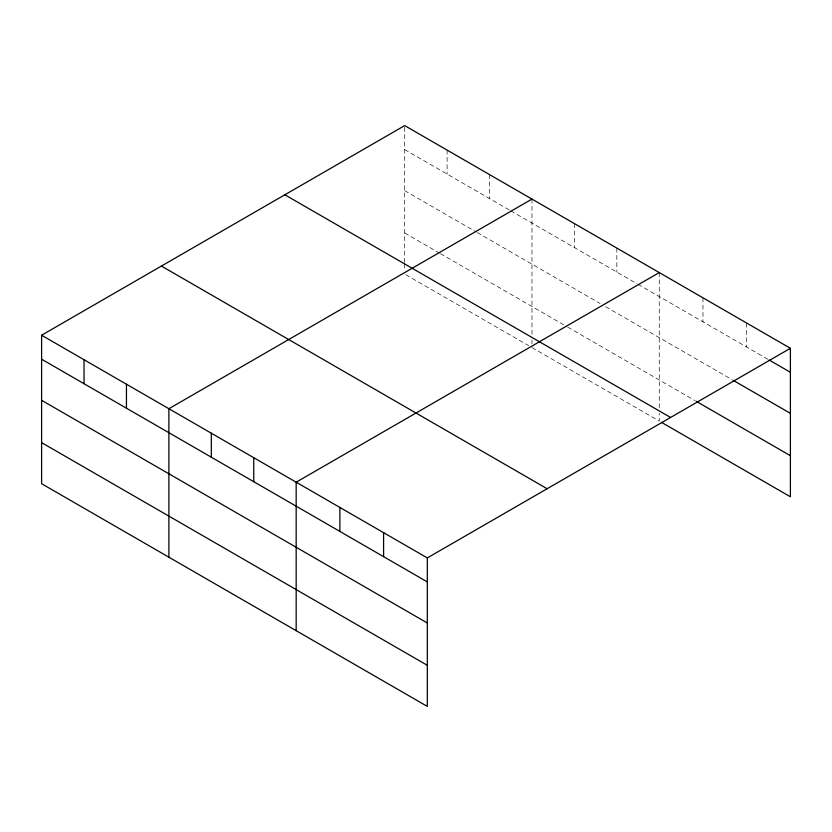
<?xml version="1.0" encoding="UTF-8"?>
<svg xmlns="http://www.w3.org/2000/svg" width="832" height="832" viewBox="0 0 832 832"><rect width="100%" height="100%" fill="white"/><g stroke="black" fill="none" stroke-linecap="round" stroke-linejoin="round"><path stroke-width="0.62" stroke-dasharray="4.16 3.12" d="M404.685 262.527L404.685 125.601M404.685 149.583L509.642 210.184M510.754 210.829L636.927 283.67M638.04 284.315L767.978 359.33M404.685 190.674L476.143 231.93M477.266 232.575L600.08 303.482M605.665 306.706L732.118 379.704M404.685 233.002L439.296 252.98M440.419 253.625L566.582 326.466M567.705 327.111L695.126 400.681M405.808 274.726L528.622 345.634M531.97 347.568L659.256 421.054L659.256 413.348M746.689 323.055L746.689 347.038M702.967 297.814L702.967 321.797M659.256 272.574L659.256 408.221M616.834 248.082L616.834 272.064M574.402 223.59L574.402 247.572M531.97 199.087L531.97 334.734M531.97 339.862L531.97 343.72M489.549 174.595L489.549 198.578M447.117 150.103L447.117 174.086M404.685 263.806L404.685 270.234"/><path stroke-width="1.25" d="M41.6 335.234L427.315 557.918L427.315 706.399L41.6 483.704L41.6 335.234L404.685 125.601L790.4 348.296L790.4 496.766L661.502 422.354M531.97 199.087L168.886 408.72L168.886 557.19M659.256 272.574L296.171 482.206L296.171 630.687M427.315 557.918L790.4 348.296M769.101 359.975L790.4 372.278M733.231 380.359L790.4 413.358M696.249 401.326L790.4 455.686M284.866 194.782L670.582 417.466M161.418 266.053L547.134 488.738M41.6 359.216L427.315 581.901M41.6 400.296L427.315 622.981M41.6 442.624L427.315 665.309M383.594 532.678L383.594 556.66M339.882 507.447L339.882 531.43M253.739 457.704L253.739 481.686M211.318 433.212L211.318 457.194M126.454 384.218L126.454 408.2M84.032 359.726L84.032 383.708"/></g></svg>
